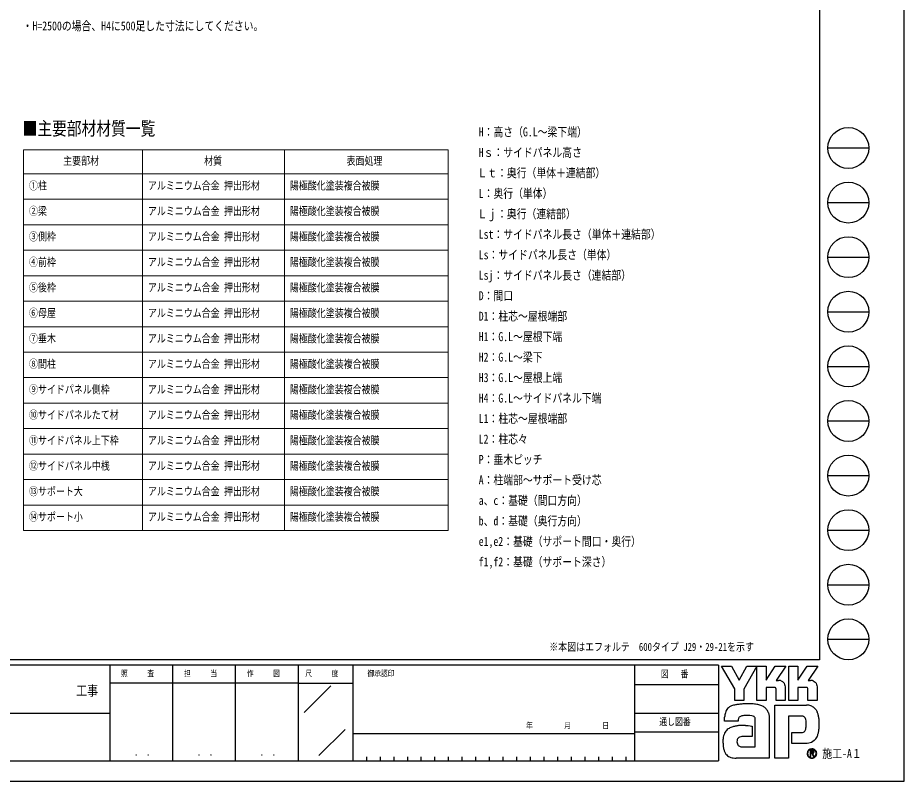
# Model space of a CAD drawing. Units: millimetres, scale not verified. Extents: x -10512 to 10512, y -7425 to 7425.
# Drawn here: x 2395 to 10512, y -7425 to -432 of the extents above; entities that cross this region are included whole.
import ezdxf
from ezdxf.enums import TextEntityAlignment as Align

# ---------------------------------------------------------------- set-up
doc = ezdxf.new("R2010")
doc.units = ezdxf.units.MM
doc.header["$LTSCALE"] = 30
doc.layers.add('0-1_TABLE1', color=7, linetype='Continuous', lineweight=18)
doc.layers.add('0-2_USER1', color=3, linetype='Continuous')
doc.layers.add('0-7_YKK_ZWAK', color=7, linetype='Continuous')
doc.styles.add('ＭＳ ゴシック', font='')
doc.styles.get('ＭＳ ゴシック').set_extended_font_data('MS Gothic')

msp = doc.modelspace()

# ---------------------------------------------------------------- linework, layer by layer
at = {"layer": '0-1_TABLE1'}
for p, q in [((2448.58, -1641.47), (6336.83, -1641.47)), ((2448.58, -1641.47), (2448.58, -5128.14)), ((3537.01, -1641.47), (3537.01, -5128.14)), ((4836.83, -1641.47), (4836.83, -5128.14)), ((6336.83, -1641.47), (6336.83, -5128.14)), ((2448.58, -1861.47), (6336.83, -1861.47)), ((2448.58, -2094.8), (6336.83, -2094.8)), ((2448.58, -2328.14), (6336.83, -2328.14)), ((2448.58, -2561.47), (6336.83, -2561.47)), ((2448.58, -2794.8), (6336.83, -2794.8)), ((2448.58, -3028.14), (6336.83, -3028.14)), ((2448.58, -3261.47), (6336.83, -3261.47)), ((2448.58, -3494.8), (6336.83, -3494.8)), ((2448.58, -3728.14), (6336.83, -3728.14)), ((2448.58, -3961.47), (6336.83, -3961.47)), ((2448.58, -4194.8), (6336.83, -4194.8)), ((2448.58, -4428.14), (6336.83, -4428.14)), ((2448.58, -4661.47), (6336.83, -4661.47)), ((2448.58, -4894.8), (6336.83, -4894.8)), ((2448.58, -5128.14), (6336.83, -5128.14))]:
    msp.add_line(p, q, dxfattribs=at)
at = {"layer": '0-7_YKK_ZWAK'}
for p, q in [((9737.55, 6937.5), (9737.55, -6312.5)), ((9812.55, -1625), (10187.55, -1625)), ((9812.55, -2125), (10187.55, -2125)), ((9812.55, -2625), (10187.55, -2625)), ((9812.55, -3125), (10187.55, -3125)), ((9812.55, -3625), (10187.55, -3625)), ((9812.55, -4125), (10187.55, -4125)), ((9812.55, -4625), (10187.55, -4625)), ((9812.55, -5125), (10187.55, -5125)), ((9812.55, -5625), (10187.55, -5625)), ((9812.55, -6125), (10187.55, -6125)), ((9737.55, -6312.5), (-9762.45, -6312.5)), ((3237.55, -6362.5), (-12.45, -6362.5)), ((3812.55, -6362.5), (3812.55, -7237.5)), ((4387.55, -6362.5), (4387.55, -7237.5)), ((4962.55, -6362.5), (4962.55, -7237.5)), ((5462.55, -6362.5), (4962.55, -6362.5)), ((8043.8, -6362.5), (5462.55, -6362.5)), ((5462.55, -6362.5), (5462.55, -7237.5)), ((8043.8, -6362.5), (8043.8, -7237.5)), ((8812.55, -6362.5), (8043.8, -6362.5)), ((8812.55, -6362.5), (8812.55, -7237.5)), ((4962.55, -6525), (3237.55, -6525)), ((4962.55, -6525), (5462.55, -6525)), ((5017.76, -6795.73), (5262.59, -6550.9)), ((8043.8, -6537.5), (8812.55, -6537.5)), ((-12.45, -6800), (3237.55, -6800)), ((8043.8, -6800), (8812.55, -6800)), ((5151.68, -7189.97), (5392.23, -6949.42)), ((8812.55, -6975), (8043.8, -6975)), ((5462.55, -6987.5), (8043.8, -6987.5)), ((9697.91, -7139.3), (9697.91, -7139.3)), ((5587.55, -7200), (5587.55, -7237.5)), ((5712.55, -7200), (5712.55, -7237.5)), ((5837.55, -7200), (5837.55, -7237.5)), ((5962.55, -7200), (5962.55, -7237.5)), ((6087.55, -7200), (6087.55, -7237.5)), ((6212.55, -7200), (6212.55, -7237.5)), ((6337.55, -7200), (6337.55, -7237.5)), ((6462.55, -7200), (6462.55, -7237.5)), ((6587.55, -7200), (6587.55, -7237.5)), ((6712.55, -7200), (6712.55, -7237.5)), ((6837.55, -7200), (6837.55, -7237.5)), ((6962.55, -7200), (6962.55, -7237.5)), ((7087.55, -7200), (7087.55, -7237.5)), ((7212.55, -7200), (7212.55, -7237.5)), ((7337.55, -7200), (7337.55, -7237.5)), ((7462.55, -7200), (7462.55, -7237.5)), ((7587.55, -7200), (7587.55, -7237.5)), ((7712.55, -7200), (7712.55, -7237.5)), ((7837.55, -7200), (7837.55, -7237.5)), ((7962.55, -7200), (7962.55, -7237.5)), ((9666.68, -7209.95), (9666.68, -7209.95)), ((-12.45, -7237.5), (3237.55, -7237.5)), ((3237.55, -7237.5), (4962.55, -7237.5)), ((4962.55, -7237.5), (5462.55, -7237.5)), ((5462.55, -7237.5), (8043.8, -7237.5)), ((8043.8, -7237.5), (8812.55, -7237.5))]:
    msp.add_line(p, q, dxfattribs=at)
for points in [[(-10512.5, -7425), (10512.5, -7425), (10512.5, 7425), (-10512.5, 7425)], [(8840.05, -6370), (8932.08, -6370), (9001.18, -6500.25), (9070.1, -6370), (9162.19, -6370), (9044.18, -6579.98), (9044.18, -6685.33), (8960.24, -6685.33), (8960.24, -6577.14)]]:
    msp.add_lwpolyline(points, close=True, dxfattribs=at)
for points in [[(4962.55, -6362.5), (3237.55, -6362.5), (3237.55, -7237.5)], [(9326.37, -6566.52), (9246.92, -6566.52), (9246.92, -6685.24), (9162.29, -6685.24), (9162.29, -6370), (9246.92, -6370), (9246.92, -6498.96), (9330.17, -6370), (9429.6, -6370), (9340.4, -6500.53), (9343.56, -6500.53), (9347.05, -6500.53), (9350.63, -6500.53), (9354.08, -6500.53), (9357.16, -6500.53), (9359.65, -6500.53), (9361.31, -6500.53), (9361.92, -6500.53)], [(9618.78, -6566.52), (9539.42, -6566.52), (9539.42, -6685.33), (9454.74, -6685.33), (9454.74, -6370), (9539.42, -6370), (9539.42, -6498.96), (9622.58, -6370), (9722.01, -6370), (9632.81, -6500.53), (9636, -6500.53), (9639.51, -6500.53), (9643.09, -6500.53), (9646.53, -6500.53), (9649.6, -6500.53), (9652.08, -6500.53), (9653.73, -6500.53), (9654.33, -6500.53)], [(9386.26, -6505.53), (9396.37, -6511.31), (9404.93, -6518.83), (9411.81, -6527.8), (9416.89, -6537.87), (9420.03, -6548.74), (9421.1, -6560.09), (9421.1, -6685.55), (9338.53, -6685.55), (9338.53, -6578.52)], [(9678.7, -6505.53), (9688.84, -6511.31), (9697.44, -6518.83), (9704.35, -6527.8), (9709.46, -6537.87), (9712.62, -6548.74), (9713.7, -6560.09), (9713.7, -6685.33), (9630.93, -6685.33), (9630.93, -6578.52)], [(9572.17, -6828.77), (9452.98, -6828.77), (9452.98, -7212.5), (9328.08, -7212.5), (9328.08, -6726.98), (9618.38, -6726.98)], [(9269.27, -6797.91), (9272.82, -6812.25), (9274.83, -6827.61), (9275.46, -6843.97), (9275.46, -7212.5), (8973.88, -7212.5)], [(9696.78, -6761.28), (9704.93, -6771.56), (9711.03, -6781.52), (9715.29, -6790.54)], [(9011.99, -6830.78), (9006.18, -6834.05), (9001.65, -6838.04), (8998.22, -6842.71), (8995.73, -6847.99), (8994.01, -6853.83), (8992.9, -6860.17), (8992.23, -6866.97), (8991.82, -6874.17), (8866.86, -6874.47), (8867.23, -6857.38), (8867.92, -6838.18)], [(9059.87, -6913.82), (9083.52, -6915.38), (9102.11, -6917.46), (9114.28, -6919.42), (9118.63, -6920.58), (9118.63, -7016.18), (9104.81, -7014.72), (9089.64, -7013.9), (9074.12, -7013.58), (9059.22, -7013.63), (9045.92, -7013.91), (9035.21, -7014.27), (9028.06, -7014.59), (9025.46, -7014.73), (9014.66, -7016.71), (9005.34, -7019.8), (8997.51, -7024.03), (8991.17, -7029.42), (8986.32, -7035.99), (8982.96, -7043.76), (8981.09, -7052.75), (8980.71, -7062.98), (8981.91, -7074.22), (8984.29, -7083.52), (8987.73, -7091.04), (8992.07, -7096.97), (8997.15, -7101.49), (9002.83, -7104.76), (9008.97, -7106.98), (9015.4, -7108.31), (9148.16, -7108.31), (9148.16, -6862.68), (9148.19, -6857.81), (9147.94, -6853.05), (9147.32, -6848.47), (9146.25, -6844.12), (9144.66, -6840.06), (9142.46, -6836.37), (9139.59, -6833.1), (9135.97, -6830.31)], [(9135.97, -6830.31), (9128.18, -6827.25), (9115.73, -6824.67), (9099.85, -6822.75), (9081.77, -6821.74), (9062.71, -6821.82), (9043.91, -6823.21)], [(9614.57, -6902.49), (9614.41, -6886.58), (9613.65, -6872.24), (9611.86, -6859.66), (9608.59, -6848.98)], [(9686.41, -7052.43), (9674.87, -7061.39), (9662.86, -7068.44), (9650.46, -7073.7), (9637.75, -7077.3), (9624.84, -7079.36), (9611.8, -7080.02), (9483.4, -7080.02), (9483.4, -6979.16), (9555.8, -6979.16), (9569.15, -6978.97), (9580.89, -6977.83), (9590.97, -6974.88)], [(9686.52, -7156.49), (9686.45, -7155.03), (9686.27, -7153.62), (9685.97, -7152.26), (9685.55, -7150.97), (9685.01, -7149.75), (9684.35, -7148.59), (9683.58, -7147.52), (9682.7, -7146.53), (9681.54, -7145.51), (9680.26, -7144.62), (9678.85, -7143.86), (9677.33, -7143.23), (9675.7, -7142.74), (9673.96, -7142.39), (9672.12, -7142.18), (9670.19, -7142.11), (9651.25, -7142.11), (9651.25, -7197.85), (9656.97, -7197.85), (9656.97, -7147.79), (9670.19, -7147.79), (9671.56, -7147.84), (9672.84, -7147.97), (9674.04, -7148.19), (9675.16, -7148.5), (9676.18, -7148.89), (9677.11, -7149.36), (9677.94, -7149.92), (9678.66, -7150.56)], [(9680.9, -7156.49), (9680.55, -7159.17), (9679.59, -7161.28), (9678.15, -7162.89), (9676.37, -7164.06), (9674.36, -7164.86), (9672.26, -7165.35), (9670.21, -7165.6), (9668.32, -7165.67), (9663.36, -7165.67), (9665.86, -7169.92), (9682.23, -7198.04), (9688.78, -7198.04), (9673, -7170.98), (9674.48, -7170.68), (9675.89, -7170.31), (9677.23, -7169.86), (9678.49, -7169.33), (9679.67, -7168.72), (9680.77, -7168.04), (9681.78, -7167.28), (9682.7, -7166.44)]]:
    msp.add_lwpolyline(points, dxfattribs=at)
for centre in [(10000.05, -1625), (10000.05, -2125), (10000.05, -2625), (10000.05, -3125), (10000.05, -3625), (10000.05, -4125), (10000.05, -4625), (10000.05, -5125), (10000.05, -5625), (10000.05, -6125)]:
    msp.add_circle(centre, 187.5, dxfattribs=at)
for centre, radius, start, end in [((9326.81, -6578.23), 11.72, 358.57817, 92.1683), ((9362.04, -6562.97), 62.44, 78.26798, 90.11215), ((9362.93, -6558.43), 57.81, 66.19963, 78.22058), ((9619.27, -6578.18), 11.67, 358.29941, 92.43455), ((9654.45, -6563.08), 62.55, 78.27851, 90.10826), ((9655.31, -6558.7), 58.09, 66.2483, 78.23226), ((8974.29, -6839.36), 113.2, 108.37421, 122.42809), ((8993.23, -6906.73), 183.13, 100.93159, 107.35499), ((9055.13, -7207.04), 489.75, 97.86054, 101.37938), ((9084.19, -7408.95), 693.73, 94.90201, 97.9576), ((9086.17, -7425.11), 710, 91.6169, 94.94971), ((9083.42, -7310.15), 595.01, 87.51794, 91.66439), ((9091.15, -7144.44), 429.12, 81.92631, 87.59083), ((9113.97, -6988.08), 271.1, 73.67137, 82.05943), ((9147.82, -6874.79), 152.88, 60.60528, 73.9085), ((9613.64, -6860.53), 133.64, 78.73198, 87.96551), ((9617.56, -6840.49), 113.22, 69.03034, 78.69541), ((9621.21, -6830.75), 102.82, 59.39484, 68.9885), ((9094.51, -6851.15), 226.96, 171.55622, 176.72493), ((9017.6, -6839.67), 149.2, 163.48385, 171.57982), ((8979.01, -6828.22), 108.95, 152.2125, 163.4865), ((8962.34, -6819.6), 90.18, 138.03852, 152.12015), ((8962.33, -6820.02), 90.45, 122.60463, 137.83438), ((9161.67, -6847.16), 122.01, 52.17347, 59.90542), ((9174.06, -6831.12), 101.74, 43.55042, 52.14561), ((9180.89, -6824.52), 92.24, 34.48659, 43.50182), ((9180.94, -6824.38), 92.12, 25.58915, 34.43128), ((9172.74, -6828.22), 101.17, 17.43089, 25.54591), ((9622.9, -6827.78), 99.4, 50.3012, 59.3616), ((9622.28, -6828.48), 100.33, 42.05209, 50.28551), ((9572.73, -6857.03), 157.3, 14.76267, 25.00486), ((9476.25, -6883.32), 257.3, 7.9139, 14.95041), ((9044.98, -6909.07), 84.96, 102.4979, 112.84632), ((9061.41, -6979.98), 157.75, 96.37207, 102.75341), ((9572.85, -6890.03), 61.26, 77.94572, 90.63794), ((9578.18, -6865.04), 35.72, 60.20991, 77.92418), ((9581.63, -6858.55), 28.37, 39.8078, 59.75378), ((9576.78, -6862.26), 34.47, 22.65544, 39.38165), ((9379.89, -6897.34), 354.67, 2.54376, 8.01251), ((9324.66, -6900.24), 409.98, 357.76419, 2.60674), ((8962.32, -7031.67), 106.37, 142.04688, 153.80771), ((8958.69, -7029.07), 101.91, 130.60221, 141.94427), ((8964.69, -7036.28), 111.29, 120.60724, 130.53081), ((8976.54, -7056.43), 134.67, 112.58838, 120.58162), ((8992.48, -7094.75), 176.17, 106.61303, 112.59024), ((9017.56, -7179.03), 264.11, 99.87193, 106.59825), ((9031.61, -7258.18), 344.49, 94.78469, 99.91711), ((9038.45, -7336.93), 423.53, 90.80099, 94.81812), ((9039.49, -7395.56), 482.18, 87.57779, 90.82714), ((9579.3, -6948.57), 28.78, 293.91672, 314.09376), ((9575.37, -6945.11), 34, 314.78099, 333.92928), ((9550.12, -6932.85), 62.07, 334.00676, 347.34989), ((9481.24, -6916.9), 132.77, 347.14308, 355.40008), ((9330.51, -6903.94), 284.06, 355.2339, 0.29193), ((9422.87, -6911.98), 311.04, 347.15166, 352.97565), ((9340.42, -6901.25), 394.19, 352.8937, 357.82206), ((9095.33, -7058.72), 243.22, 174.55588, 182.47272), ((9022.45, -7051.74), 170.01, 164.97537, 174.56739), ((8981.14, -7040.72), 127.26, 153.89178, 164.94341), ((9603.07, -6958.47), 125.59, 311.57033, 318.66243), ((9588.53, -6945.72), 144.93, 318.67367, 325.29112), ((9625.9, -6973.56), 98.37, 326.23251, 339.61931), ((9533.51, -6937.79), 197.44, 339.22498, 347.31457), ((9231.24, -7056.58), 379.12, 181.90948, 187.89042), ((9071.73, -7079.01), 218.04, 187.80471, 196.36971), ((8987.51, -7103.89), 130.22, 196.3102, 208.20993), ((9666.75, -7170.47), 44.1, 90.09157, 179.92363), ((9666.48, -7170.33), 39.22, 134.8007, 180.12175), ((9666.59, -7170.11), 39.14, 89.86602, 135.149), ((9666.75, -7170.39), 44.02, 44.93442, 90.08536), ((9666.76, -7170.41), 39.44, 45.03108, 90.11509), ((9666.79, -7170.42), 39.43, 0.00643, 45.07115), ((9667.1, -7170.25), 43.68, 359.78949, 45.13288), ((8950.84, -7123.41), 88.68, 208.29777, 223.35561), ((8942.57, -7130.69), 77.67, 223.64205, 239.63663), ((8949.43, -7118.2), 91.91, 239.8785, 253.65355), ((8962, -7075.02), 136.89, 253.69102, 263.74909), ((8972.65, -6980.24), 232.26, 263.68487, 270.30455), ((9666.49, -7170.52), 43.83, 179.86065, 225.14399), ((9666.32, -7170.58), 39.06, 179.75513, 225.29722), ((9666.7, -7170.53), 43.98, 224.94536, 269.98445), ((9666.61, -7170.94), 39.01, 224.62822, 270.10973), ((9666.62, -7170.35), 39.6, 270.09072, 359.90926), ((9666.69, -7170.31), 44.2, 269.98802, 314.93777), ((9672.52, -7156.26), 8.38, 358.3894, 42.86139), ((9672.69, -7156.89), 13.84, 316.37674, 1.6565), ((9666.99, -7170.6), 43.78, 314.92572, 0.23508)]:
    msp.add_arc(centre, radius, start, end, dxfattribs=at)

# ---------------------------------------------------------------- texts
at = {"layer": '0-1_TABLE1', "style": 'ＭＳ ゴシック', "width": 0.8}
for s, p in [('主要部材', (2811.46, -1801.47)), ('材質', (4101.59, -1801.47)), ('表面処理', (5405.5, -1801.47)), ('①柱', (2498.58, -2028.14)), ('アルミニウム合金 押出形材', (3587.01, -2028.14)), ('陽極酸化塗装複合被膜', (4886.83, -2028.14)), ('②梁', (2498.58, -2261.47)), ('アルミニウム合金 押出形材', (3587.01, -2261.47)), ('陽極酸化塗装複合被膜', (4886.83, -2261.47)), ('③側枠', (2498.58, -2494.8)), ('アルミニウム合金 押出形材', (3587.01, -2494.8)), ('陽極酸化塗装複合被膜', (4886.83, -2494.8)), ('④前枠', (2498.58, -2728.14)), ('アルミニウム合金 押出形材', (3587.01, -2728.14)), ('陽極酸化塗装複合被膜', (4886.83, -2728.14)), ('⑤後枠', (2498.58, -2961.47)), ('アルミニウム合金 押出形材', (3587.01, -2961.47)), ('陽極酸化塗装複合被膜', (4886.83, -2961.47)), ('⑥母屋', (2498.58, -3194.8)), ('アルミニウム合金 押出形材', (3587.01, -3194.8)), ('陽極酸化塗装複合被膜', (4886.83, -3194.8)), ('⑦垂木', (2498.58, -3428.14)), ('アルミニウム合金 押出形材', (3587.01, -3428.14)), ('陽極酸化塗装複合被膜', (4886.83, -3428.14)), ('⑧間柱', (2498.58, -3661.47)), ('アルミニウム合金 押出形材', (3587.01, -3661.47)), ('陽極酸化塗装複合被膜', (4886.83, -3661.47)), ('⑨サイドパネル側枠', (2498.58, -3894.8)), ('アルミニウム合金 押出形材', (3587.01, -3894.8)), ('陽極酸化塗装複合被膜', (4886.83, -3894.8)), ('⑩サイドパネルたて材', (2498.58, -4128.14)), ('アルミニウム合金 押出形材', (3587.01, -4128.14)), ('陽極酸化塗装複合被膜', (4886.83, -4128.14)), ('⑪サイドパネル上下枠', (2498.58, -4361.47)), ('アルミニウム合金 押出形材', (3587.01, -4361.47)), ('陽極酸化塗装複合被膜', (4886.83, -4361.47)), ('⑫サイドパネル中桟', (2498.58, -4594.8)), ('アルミニウム合金 押出形材', (3587.01, -4594.8)), ('陽極酸化塗装複合被膜', (4886.83, -4594.8)), ('⑬サポート大', (2498.58, -4828.14)), ('アルミニウム合金 押出形材', (3587.01, -4828.14)), ('陽極酸化塗装複合被膜', (4886.83, -4828.14)), ('⑭サポート小', (2498.58, -5061.47)), ('アルミニウム合金 押出形材', (3587.01, -5061.47)), ('陽極酸化塗装複合被膜', (4886.83, -5061.47))]:
    msp.add_text(s, height=73.31, dxfattribs=at).set_placement(p, align=Align.BOTTOM_LEFT)
at = {"layer": '0-2_USER1', "style": 'ＭＳ ゴシック', "width": 0.8}
for s, height, p in [('・H=2500の場合、H4に500足した寸法にしてください。', 82.48, (2439.78, -572.75)), ('■主要部材材質一覧', 123.7, (2439.81, -1545.6)), ('H：高さ（G.L～梁下端）', 82.48, (6616.03, -1543.83)), ('Hｓ：サイドパネル高さ', 82.48, (6616.03, -1731.33)), ('Ｌｔ：奥行（単体＋連結部）', 82.48, (6604.03, -1918.83)), ('L：奥行（単体）', 82.48, (6616.03, -2106.33)), ('Ｌｊ：奥行（連結部）', 82.48, (6604.03, -2293.83)), ('Lst：サイドパネル長さ（単体＋連結部）', 82.48, (6616.03, -2481.33)), ('Ls：サイドパネル長さ（単体）', 82.48, (6616.03, -2668.83)), ('Lsj：サイドパネル長さ（連結部）', 82.48, (6616.03, -2856.33)), ('D：間口', 82.48, (6616.03, -3043.83)), ('D1：柱芯～屋根端部', 82.48, (6616.03, -3231.33)), ('H1：G.L～屋根下端', 82.48, (6616.03, -3418.83)), ('H2：G.L～梁下', 82.48, (6616.03, -3606.33)), ('H3：G.L～屋根上端', 82.48, (6616.03, -3793.83)), ('H4：G.L～サイドパネル下端', 82.48, (6616.03, -3981.33)), ('L1：柱芯～屋根端部', 82.48, (6616.03, -4168.83)), ('L2：柱芯々', 82.48, (6616.03, -4356.33)), ('P：垂木ピッチ', 82.48, (6616.03, -4543.83)), ('A：柱端部～サポート受け芯', 82.48, (6616.03, -4731.33)), ('a、c：基礎（間口方向）', 82.48, (6616.03, -4918.83)), ('b、d：基礎（奥行方向）', 82.48, (6616.03, -5106.33)), ('e1,e2：基礎（サポート間口・奥行）', 82.48, (6616.03, -5293.83)), ('f1,f2：基礎（サポート深さ）', 82.48, (6616.03, -5481.33)), ('※本図はエフォルテ\u3000600タイプ J29・29-21を示す', 73.31, (7261.53, -6252.72))]:
    msp.add_text(s, height=height, dxfattribs=at).set_placement(p, align=Align.BOTTOM_LEFT)
at = {"layer": '0-7_YKK_ZWAK', "style": 'ＭＳ ゴシック', "width": 0.8}
for s, height, p in [('照     査', 54.99, (3341.05, -6481.25)), ('担     当', 54.99, (3918.05, -6481.25)), ('作     図', 54.99, (4493.05, -6481.25)), ('尺     度', 54.99, (5028.55, -6481.25)), ('御承認印', 54.99, (5597.85, -6481.25)), ('図\u3000 番', 64.15, (8283.51, -6493.75)), ('工事', 91.64, (2930.83, -6668.66)), ('年        月        日', 54.99, (7049.77, -6958.04)), ('通し図番', 64.15, (8269.51, -6931.25)), ('施工-A１', 82.48, (9762.55, -7237.5)), ('． ．', 64.79, (3462.5, -7210.88)), ('． ．', 64.79, (4037.5, -7210.88)), ('． ．', 64.79, (4612.5, -7210.88))]:
    msp.add_text(s, height=height, dxfattribs=at).set_placement(p, align=Align.BOTTOM_LEFT)

doc.saveas('drawing.dxf')
